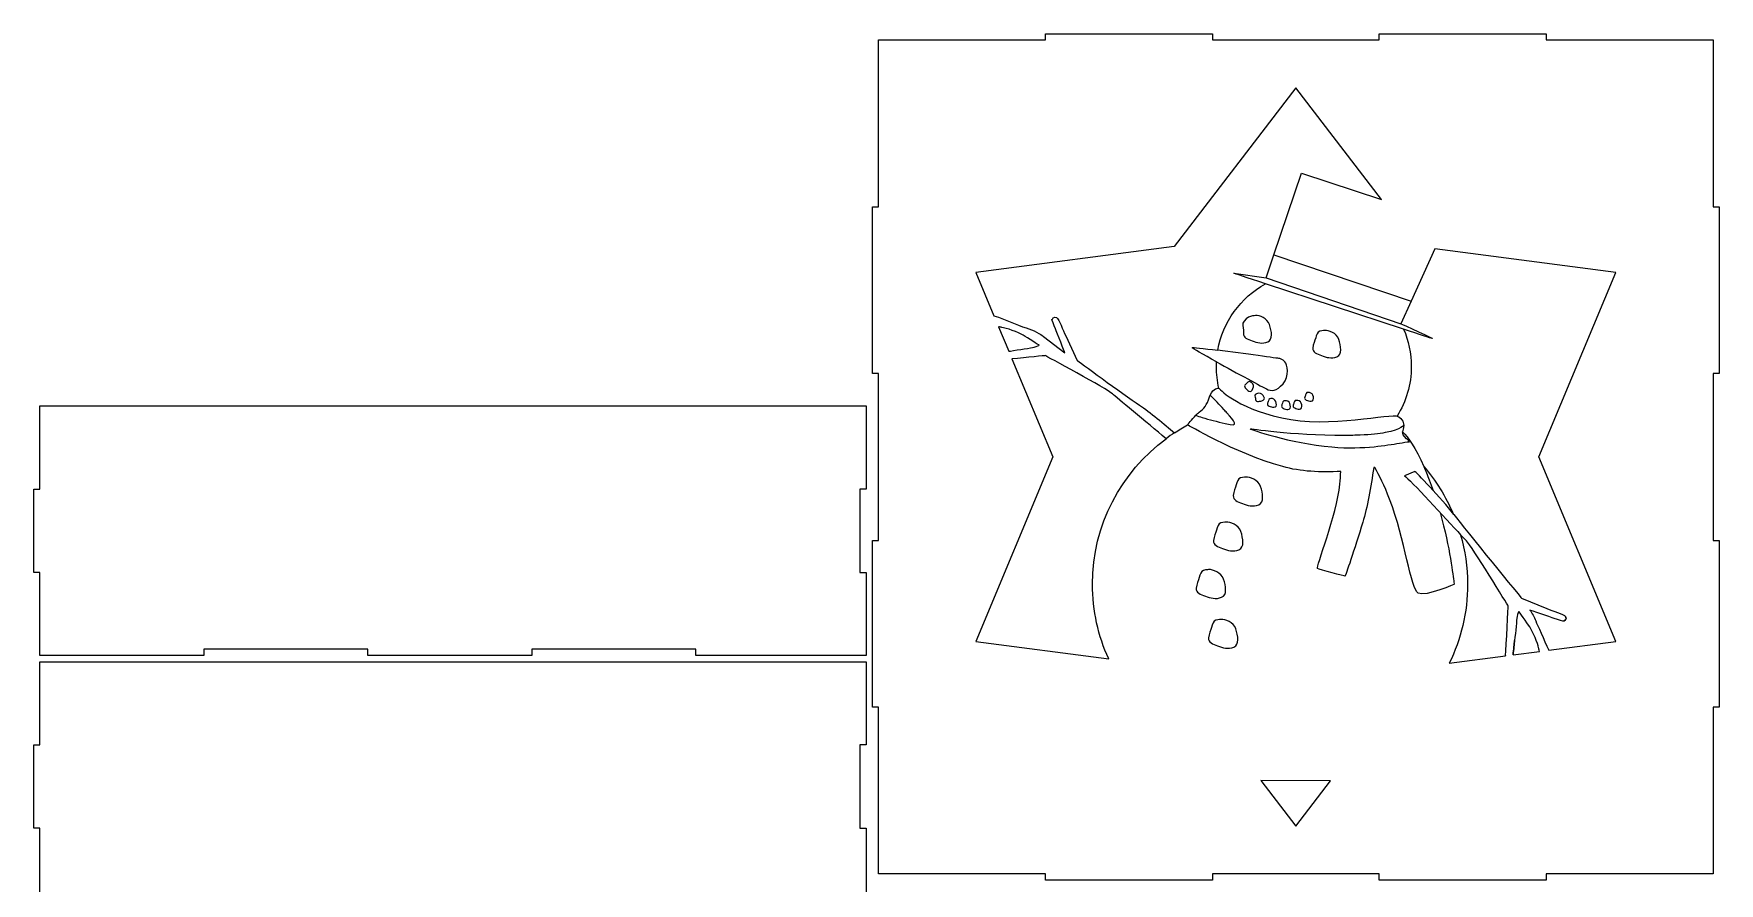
# Model space of a CAD drawing. Header units: millimetres. Extents: x -1983 to 1983, y -412 to 412.
# Drawn here: x 94 to 904, y 4 to 412 of the extents above; entities that cross this region are included whole.
import ezdxf

# ---------------------------------------------------------------- set-up
doc = ezdxf.new("R2010")
doc.units = ezdxf.units.MM
doc.header["$MEASUREMENT"] = 0
doc.layers.add('Camada 1', color=7, linetype='Continuous')

msp = doc.modelspace()

# ---------------------------------------------------------------- linework, layer by layer
at = {"layer": 'Camada 1', "color": 250, "lineweight": 9}
for points, knots in [([(499.9377, 249.1), (499.9377, 249.1), (499.9377, 168.9), (499.9377, 168.9), (499.9377, 168.9), (499.9377, 168.9), (496.9377, 168.9), (496.9377, 168.9), (496.9377, 168.9), (496.9377, 168.9), (496.9377, 88.7), (496.9377, 88.7), (496.9377, 88.7), (496.9377, 88.7), (499.9377, 88.7), (499.9377, 88.7), (499.9377, 88.7), (499.9377, 88.7), (499.9377, 8.5), (499.9377, 8.5), (499.9377, 8.5), (499.9377, 8.5), (580.1377, 8.5), (580.1377, 8.5), (580.1377, 8.5), (580.1377, 8.5), (580.1377, 5.5), (580.1377, 5.5), (580.1377, 5.5), (580.1377, 5.5), (660.3377, 5.5), (660.3377, 5.5), (660.3377, 5.5), (660.3377, 5.5), (660.3377, 8.5), (660.3377, 8.5), (660.3377, 8.5), (660.3377, 8.5), (740.5377, 8.5), (740.5377, 8.5), (740.5377, 8.5), (740.5377, 8.5), (740.5377, 5.5), (740.5377, 5.5), (740.5377, 5.5), (740.5377, 5.5), (820.7377, 5.5), (820.7377, 5.5), (820.7377, 5.5), (820.7377, 5.5), (820.7377, 8.5), (820.7377, 8.5), (820.7377, 8.5), (820.7377, 8.5), (900.9377, 8.5), (900.9377, 8.5), (900.9377, 8.5), (900.9377, 8.5), (900.9377, 88.7), (900.9377, 88.7), (900.9377, 88.7), (900.9377, 88.7), (903.9377, 88.7), (903.9377, 88.7), (903.9377, 88.7), (903.9377, 88.7), (903.9377, 168.9), (903.9377, 168.9), (903.9377, 168.9), (903.9377, 168.9), (900.9377, 168.9), (900.9377, 168.9), (900.9377, 168.9), (900.9377, 168.9), (900.9377, 249.1), (900.9377, 249.1), (900.9377, 249.1), (900.9377, 249.1), (903.9377, 249.1), (903.9377, 249.1), (903.9377, 249.1), (903.9377, 249.1), (903.9377, 329.3), (903.9377, 329.3), (903.9377, 329.3), (903.9377, 329.3), (900.9377, 329.3), (900.9377, 329.3), (900.9377, 329.3), (900.9377, 329.3), (900.9377, 409.5), (900.9377, 409.5), (900.9377, 409.5), (900.9377, 409.5), (820.7377, 409.5), (820.7377, 409.5), (820.7377, 409.5), (820.7377, 409.5), (820.7377, 412.5), (820.7377, 412.5), (820.7377, 412.5), (820.7377, 412.5), (740.5377, 412.5), (740.5377, 412.5), (740.5377, 412.5), (740.5377, 412.5), (740.5377, 409.5), (740.5377, 409.5), (740.5377, 409.5), (740.5377, 409.5), (660.3377, 409.5), (660.3377, 409.5), (660.3377, 409.5), (660.3377, 409.5), (660.3377, 412.5), (660.3377, 412.5), (660.3377, 412.5), (660.3377, 412.5), (580.1377, 412.5), (580.1377, 412.5), (580.1377, 412.5), (580.1377, 412.5), (580.1377, 409.5), (580.1377, 409.5), (580.1377, 409.5), (580.1377, 409.5), (499.9377, 409.5), (499.9377, 409.5), (499.9377, 409.5), (499.9377, 409.5), (499.9377, 329.3), (499.9377, 329.3), (499.9377, 329.3), (499.9377, 329.3), (496.9377, 329.3), (496.9377, 329.3), (496.9377, 329.3), (496.9377, 329.3), (496.9377, 249.1), (496.9377, 249.1), (496.9377, 249.1), (496.9377, 249.1), (499.9377, 249.1), (499.9377, 249.1)], [0, 0, 0, 0, 0.02702703, 0.02702703, 0.02702703, 0.02702703, 0.05405405, 0.05405405, 0.05405405, 0.05405405, 0.08108108, 0.08108108, 0.08108108, 0.08108108, 0.10810811, 0.10810811, 0.10810811, 0.10810811, 0.13513514, 0.13513514, 0.13513514, 0.13513514, 0.16216216, 0.16216216, 0.16216216, 0.16216216, 0.18918919, 0.18918919, 0.18918919, 0.18918919, 0.21621622, 0.21621622, 0.21621622, 0.21621622, 0.24324324, 0.24324324, 0.24324324, 0.24324324, 0.27027027, 0.27027027, 0.27027027, 0.27027027, 0.2972973, 0.2972973, 0.2972973, 0.2972973, 0.32432432, 0.32432432, 0.32432432, 0.32432432, 0.35135135, 0.35135135, 0.35135135, 0.35135135, 0.37837838, 0.37837838, 0.37837838, 0.37837838, 0.40540541, 0.40540541, 0.40540541, 0.40540541, 0.43243243, 0.43243243, 0.43243243, 0.43243243, 0.45945946, 0.45945946, 0.45945946, 0.45945946, 0.48648649, 0.48648649, 0.48648649, 0.48648649, 0.51351351, 0.51351351, 0.51351351, 0.51351351, 0.54054054, 0.54054054, 0.54054054, 0.54054054, 0.56756757, 0.56756757, 0.56756757, 0.56756757, 0.59459459, 0.59459459, 0.59459459, 0.59459459, 0.62162162, 0.62162162, 0.62162162, 0.62162162, 0.64864865, 0.64864865, 0.64864865, 0.64864865, 0.67567568, 0.67567568, 0.67567568, 0.67567568, 0.7027027, 0.7027027, 0.7027027, 0.7027027, 0.72972973, 0.72972973, 0.72972973, 0.72972973, 0.75675676, 0.75675676, 0.75675676, 0.75675676, 0.78378378, 0.78378378, 0.78378378, 0.78378378, 0.81081081, 0.81081081, 0.81081081, 0.81081081, 0.83783784, 0.83783784, 0.83783784, 0.83783784, 0.86486486, 0.86486486, 0.86486486, 0.86486486, 0.89189189, 0.89189189, 0.89189189, 0.89189189, 0.91891892, 0.91891892, 0.91891892, 0.91891892, 0.94594595, 0.94594595, 0.94594595, 0.94594595, 1, 1, 1, 1]), ([(700.4377, 386.5), (700.4377, 386.5), (741.5834, 332.7367), (741.5834, 332.7367), (741.5834, 332.7367), (741.5834, 332.7367), (703.141, 345.4872), (703.141, 345.4872), (703.141, 345.4872), (703.141, 345.4872), (689.8979, 306.1635), (689.8979, 306.1635), (689.8979, 306.1635), (689.8979, 306.1635), (686.1536, 295.0465), (686.1536, 295.0465), (686.1536, 295.0465), (686.1536, 295.0465), (670.6407, 297.302), (670.6407, 297.302), (670.6407, 297.302), (670.6407, 297.302), (676.7545, 295.281), (685.8855, 292.2647), (685.8855, 292.2647), (673.97, 285.612), (665.334, 273.9938), (662.9295, 260.2959), (662.9295, 260.2959), (655.9983, 261.1696), (650.5979, 261.7714), (650.6295, 261.5213), (650.6295, 261.5213), (650.6631, 261.2481), (655.8725, 258.2857), (662.3083, 254.7258), (662.3083, 254.7258), (662.2728, 253.9911), (662.2548, 253.2522), (662.2548, 252.509), (662.2548, 252.509), (662.2548, 248.9207), (662.6784, 245.4279), (663.4788, 242.0775), (663.4788, 242.0775), (663.4788, 242.0775), (660.7165, 242.2874), (659.2452, 238.6324), (659.2452, 238.6324), (659.163, 238.4268), (659.0835, 238.2093), (659.0098, 237.9786), (659.0098, 237.9786), (657.6236, 233.6448), (656.2365, 232.2577), (653.9829, 230.5254), (653.9829, 230.5254), (653.4954, 230.1491), (652.9589, 229.6518), (652.4171, 229.1024), (652.4171, 229.1024), (650.4584, 227.1159), (648.4387, 224.4537), (648.4387, 224.4537), (648.4387, 224.4537), (646.2744, 223.2543), (644.1664, 221.9708), (642.1184, 220.6064), (642.1184, 220.6064), (637.4205, 224.6343), (630.2803, 230.5779), (625.3153, 233.8944), (625.3153, 233.8944), (617.3195, 239.2361), (595.4238, 255.3985), (595.4238, 255.3985), (595.4238, 255.3985), (595.4238, 255.3985), (589.8698, 267.1732), (589.8698, 267.1732), (589.8698, 267.1732), (588.5427, 270.0018), (586.758, 275.1436), (585.4896, 276.0357), (585.4896, 276.0357), (584.2221, 276.9264), (583.2714, 275.0377), (583.2714, 275.0377), (583.2714, 275.0377), (583.2714, 275.0377), (584.129, 272.3491), (584.8797, 270.5885), (584.8797, 270.5885), (585.6314, 268.8274), (589.4944, 259.096), (589.4944, 259.096), (589.4944, 259.096), (589.4944, 259.096), (579.1749, 266.925), (579.1749, 266.925), (579.1749, 266.925), (579.1749, 266.925), (575.606, 269.5309), (572.0839, 270.5866), (572.0839, 270.5866), (569.5366, 271.3496), (560.9006, 275.0107), (555.3764, 276.9216), (555.3764, 276.9216), (555.3764, 276.9216), (546.7186, 297.7493), (546.7186, 297.7493), (546.7186, 297.7493), (546.7186, 297.7493), (642.0247, 310.175), (642.0247, 310.175), (642.0247, 310.175), (642.0247, 310.175), (700.4377, 386.5), (700.4377, 386.5)], [0, 0, 0, 0, 0.03225806, 0.03225806, 0.03225806, 0.03225806, 0.06451613, 0.06451613, 0.06451613, 0.06451613, 0.09677419, 0.09677419, 0.09677419, 0.09677419, 0.12903226, 0.12903226, 0.12903226, 0.12903226, 0.16129032, 0.16129032, 0.16129032, 0.16129032, 0.19354839, 0.19354839, 0.19354839, 0.19354839, 0.22580645, 0.22580645, 0.22580645, 0.22580645, 0.25806452, 0.25806452, 0.25806452, 0.25806452, 0.29032258, 0.29032258, 0.29032258, 0.29032258, 0.32258065, 0.32258065, 0.32258065, 0.32258065, 0.35483871, 0.35483871, 0.35483871, 0.35483871, 0.38709677, 0.38709677, 0.38709677, 0.38709677, 0.41935484, 0.41935484, 0.41935484, 0.41935484, 0.4516129, 0.4516129, 0.4516129, 0.4516129, 0.48387097, 0.48387097, 0.48387097, 0.48387097, 0.51612903, 0.51612903, 0.51612903, 0.51612903, 0.5483871, 0.5483871, 0.5483871, 0.5483871, 0.58064516, 0.58064516, 0.58064516, 0.58064516, 0.61290323, 0.61290323, 0.61290323, 0.61290323, 0.64516129, 0.64516129, 0.64516129, 0.64516129, 0.67741935, 0.67741935, 0.67741935, 0.67741935, 0.70967742, 0.70967742, 0.70967742, 0.70967742, 0.74193548, 0.74193548, 0.74193548, 0.74193548, 0.77419355, 0.77419355, 0.77419355, 0.77419355, 0.80645161, 0.80645161, 0.80645161, 0.80645161, 0.83870968, 0.83870968, 0.83870968, 0.83870968, 0.87096774, 0.87096774, 0.87096774, 0.87096774, 0.90322581, 0.90322581, 0.90322581, 0.90322581, 0.93548387, 0.93548387, 0.93548387, 0.93548387, 1, 1, 1, 1]), ([(767.2262, 309.0829), (767.2262, 309.0829), (854.1568, 297.7493), (854.1568, 297.7493), (854.1568, 297.7493), (854.1568, 297.7493), (817.2641, 209), (817.2641, 209), (817.2641, 209), (817.2641, 209), (854.1568, 120.2507), (854.1568, 120.2507), (854.1568, 120.2507), (854.1568, 120.2507), (821.9946, 116.0573), (821.9946, 116.0573), (821.9946, 116.0573), (819.7258, 121.3159), (816.5242, 127.9625), (815.7451, 130.1362), (815.7451, 130.1362), (815.0463, 132.0864), (813.8554, 134.0266), (812.9496, 135.3485), (812.9496, 135.3485), (812.9496, 135.3485), (822.8701, 132.0018), (824.6685, 131.3437), (824.6685, 131.3437), (826.4665, 130.6861), (829.1957, 129.9703), (829.1957, 129.9703), (829.1957, 129.9703), (829.1957, 129.9703), (831.0329, 131.0194), (830.0755, 132.2391), (830.0755, 132.2391), (829.1187, 133.4579), (823.8908, 134.9702), (820.9961, 136.1465), (820.9961, 136.1465), (820.9961, 136.1465), (808.9458, 141.0755), (808.9458, 141.0755), (808.9458, 141.0755), (808.9458, 141.0755), (782.062, 173.6646), (776.3089, 181.3674), (776.3089, 181.3674), (776.2271, 181.4766), (776.1439, 181.5877), (776.0598, 181.6983), (776.0598, 181.6983), (772.5287, 189.9651), (767.7448, 197.5931), (761.9397, 204.356), (761.9397, 204.356), (757.9094, 213.5381), (754.3963, 218.4822), (751.7719, 221.0772), (751.7719, 221.0772), (751.8306, 221.9017), (752.2249, 222.7541), (752.3071, 224.154), (752.3071, 224.154), (752.3114, 224.2197), (752.3133, 224.2854), (752.3142, 224.3502), (752.3142, 224.3502), (752.3501, 227.1622), (749.5329, 228.4878), (749.5329, 228.4878), (749.5329, 228.4878), (749.4171, 228.5578), (749.2649, 228.6141), (749.0777, 228.659), (749.0777, 228.659), (753.4276, 235.6048), (755.9351, 243.7704), (755.9351, 252.509), (755.9351, 252.509), (755.9351, 258.8521), (754.6137, 264.8931), (752.2258, 270.3847), (752.2258, 270.3847), (760.0477, 267.8148), (765.3323, 266.0873), (765.8873, 265.9284), (765.8873, 265.9284), (768.313, 265.2358), (750.9744, 273.0265), (750.9744, 273.0265), (750.9744, 273.0265), (750.9744, 273.0265), (755.8614, 283.8689), (755.8614, 283.8689), (755.8614, 283.8689), (755.8614, 283.8689), (767.2262, 309.0829), (767.2262, 309.0829)], [0, 0, 0, 0, 0.03846154, 0.03846154, 0.03846154, 0.03846154, 0.07692308, 0.07692308, 0.07692308, 0.07692308, 0.11538462, 0.11538462, 0.11538462, 0.11538462, 0.15384615, 0.15384615, 0.15384615, 0.15384615, 0.19230769, 0.19230769, 0.19230769, 0.19230769, 0.23076923, 0.23076923, 0.23076923, 0.23076923, 0.26923077, 0.26923077, 0.26923077, 0.26923077, 0.30769231, 0.30769231, 0.30769231, 0.30769231, 0.34615385, 0.34615385, 0.34615385, 0.34615385, 0.38461538, 0.38461538, 0.38461538, 0.38461538, 0.42307692, 0.42307692, 0.42307692, 0.42307692, 0.46153846, 0.46153846, 0.46153846, 0.46153846, 0.5, 0.5, 0.5, 0.5, 0.53846154, 0.53846154, 0.53846154, 0.53846154, 0.57692308, 0.57692308, 0.57692308, 0.57692308, 0.61538462, 0.61538462, 0.61538462, 0.61538462, 0.65384615, 0.65384615, 0.65384615, 0.65384615, 0.69230769, 0.69230769, 0.69230769, 0.69230769, 0.73076923, 0.73076923, 0.73076923, 0.73076923, 0.76923077, 0.76923077, 0.76923077, 0.76923077, 0.80769231, 0.80769231, 0.80769231, 0.80769231, 0.84615385, 0.84615385, 0.84615385, 0.84615385, 0.88461538, 0.88461538, 0.88461538, 0.88461538, 0.92307692, 0.92307692, 0.92307692, 0.92307692, 1, 1, 1, 1]), ([(681.2231, 276.9472), (682.7832, 277.1207), (686.7701, 275.734), (687.8097, 272.6138), (687.8097, 272.6138), (688.8498, 269.494), (689.5433, 265.3342), (686.9431, 264.2941), (686.9431, 264.2941), (684.3429, 263.254), (681.7432, 263.9471), (679.49, 264.8141), (679.49, 264.8141), (677.2363, 265.6807), (675.1566, 266.3738), (675.3301, 268.4539), (675.3301, 268.4539), (675.5031, 270.5341), (674.6361, 271.9212), (674.9831, 273.3073), (674.9831, 273.3073), (675.3296, 274.694), (677.4968, 276.2541), (678.7099, 276.6006), (678.7099, 276.6006), (679.9235, 276.9476), (681.2231, 276.9472), (681.2231, 276.9472)], [0, 0, 0, 0, 0.125, 0.125, 0.125, 0.125, 0.25, 0.25, 0.25, 0.25, 0.375, 0.375, 0.375, 0.375, 0.5, 0.5, 0.5, 0.5, 0.625, 0.625, 0.625, 0.625, 0.75, 0.75, 0.75, 0.75, 1, 1, 1, 1]), ([(562.4976, 259.791), (562.4976, 259.791), (557.5899, 271.5964), (557.5899, 271.5964), (557.5899, 271.5964), (558.247, 271.4253), (558.7826, 271.309), (559.1117, 271.2782), (559.1117, 271.2782), (560.9786, 271.1028), (567.3298, 268.8132), (569.3839, 267.5576), (569.3839, 267.5576), (571.439, 266.3014), (577.1325, 262.6749), (577.1325, 262.6749), (577.1325, 262.6749), (577.1325, 262.6749), (576.0646, 262.099), (574.6794, 261.7478), (574.6794, 261.7478), (573.2946, 261.3956), (567.1898, 260.6666), (563.2569, 259.9267), (563.2569, 259.9267), (563.0267, 259.8837), (562.7718, 259.8383), (562.4976, 259.791)], [0, 0, 0, 0, 0.125, 0.125, 0.125, 0.125, 0.25, 0.25, 0.25, 0.25, 0.375, 0.375, 0.375, 0.375, 0.5, 0.5, 0.5, 0.5, 0.625, 0.625, 0.625, 0.625, 0.75, 0.75, 0.75, 0.75, 1, 1, 1, 1]), ([(714.5029, 269.841), (716.0631, 270.0141), (720.0494, 268.6274), (721.0895, 265.5077), (721.0895, 265.5077), (722.1296, 262.3874), (722.8231, 258.2276), (720.2229, 257.188), (720.2229, 257.188), (717.6227, 256.1479), (715.023, 256.841), (712.7698, 257.7075), (712.7698, 257.7075), (710.5161, 258.5746), (708.4364, 259.2677), (708.6099, 261.3473), (708.6099, 261.3473), (708.7829, 263.4275), (709.6495, 264.8146), (709.9961, 266.2007), (709.9961, 266.2007), (710.3431, 267.5874), (710.7766, 269.148), (711.9897, 269.4945), (711.9897, 269.4945), (713.2033, 269.8415), (714.5029, 269.841), (714.5029, 269.841)], [0, 0, 0, 0, 0.125, 0.125, 0.125, 0.125, 0.25, 0.25, 0.25, 0.25, 0.375, 0.375, 0.375, 0.375, 0.5, 0.5, 0.5, 0.5, 0.625, 0.625, 0.625, 0.625, 0.75, 0.75, 0.75, 0.75, 1, 1, 1, 1]), ([(610.5107, 111.9338), (610.5107, 111.9338), (546.7186, 120.2507), (546.7186, 120.2507), (546.7186, 120.2507), (546.7186, 120.2507), (583.6113, 209), (583.6113, 209), (583.6113, 209), (583.6113, 209), (564.0322, 256.0997), (564.0322, 256.0997), (564.0322, 256.0997), (571.1653, 256.8783), (579.998, 257.7203), (579.998, 257.7203), (579.998, 257.7203), (579.998, 257.7203), (609.9585, 241.5688), (612.3535, 239.316), (612.3535, 239.316), (614.0678, 237.703), (628.8913, 225.6044), (638.0686, 217.7447), (638.0686, 217.7447), (616.572, 201.6537), (602.7096, 176.3187), (602.7096, 147.8176), (602.7096, 147.8176), (602.7096, 135.0374), (605.4975, 122.8939), (610.5107, 111.9338)], [0, 0, 0, 0, 0.11111111, 0.11111111, 0.11111111, 0.11111111, 0.22222222, 0.22222222, 0.22222222, 0.22222222, 0.33333333, 0.33333333, 0.33333333, 0.33333333, 0.44444444, 0.44444444, 0.44444444, 0.44444444, 0.55555556, 0.55555556, 0.55555556, 0.55555556, 0.66666667, 0.66666667, 0.66666667, 0.66666667, 0.77777778, 0.77777778, 0.77777778, 0.77777778, 1, 1, 1, 1]), ([(678.9496, 244.897), (679.4044, 244.69), (680.2686, 243.6603), (680.0436, 242.6372), (680.0436, 242.6372), (679.819, 241.6141), (679.3297, 240.3637), (678.4485, 240.5036), (678.4485, 240.5036), (677.5677, 240.6436), (676.9696, 241.2577), (676.4955, 241.8623), (676.4955, 241.8623), (676.0208, 242.467), (675.5651, 242.996), (675.9518, 243.5364), (675.9518, 243.5364), (676.3385, 244.0768), (676.8018, 244.3151), (677.1233, 244.6375), (677.1233, 244.6375), (677.4443, 244.9604), (677.8173, 245.3159), (678.2059, 245.2128), (678.2059, 245.2128), (678.5945, 245.1098), (678.9496, 244.897), (678.9496, 244.897)], [0, 0, 0, 0, 0.125, 0.125, 0.125, 0.125, 0.25, 0.25, 0.25, 0.25, 0.375, 0.375, 0.375, 0.375, 0.5, 0.5, 0.5, 0.5, 0.625, 0.625, 0.625, 0.625, 0.75, 0.75, 0.75, 0.75, 1, 1, 1, 1]), ([(681.6146, 239.3818), (682.0211, 239.673), (683.3444, 239.9079), (684.1193, 239.203), (684.1193, 239.203), (684.8937, 238.4977), (685.7338, 237.4496), (685.1726, 236.756), (685.1726, 236.756), (684.6124, 236.0625), (683.7817, 235.8507), (683.0206, 235.741), (683.0206, 235.741), (682.2599, 235.6308), (681.5744, 235.4999), (681.2988, 236.105), (681.2988, 236.105), (681.0231, 236.7102), (681.0477, 237.2302), (680.9291, 237.6694), (680.9291, 237.6694), (680.8094, 238.1086), (680.687, 238.6093), (680.9702, 238.8943), (680.9702, 238.8943), (681.2534, 239.1799), (681.6146, 239.3818), (681.6146, 239.3818)], [0, 0, 0, 0, 0.125, 0.125, 0.125, 0.125, 0.25, 0.25, 0.25, 0.25, 0.375, 0.375, 0.375, 0.375, 0.5, 0.5, 0.5, 0.5, 0.625, 0.625, 0.625, 0.625, 0.75, 0.75, 0.75, 0.75, 1, 1, 1, 1]), ([(688.7041, 237.0855), (689.201, 237.1404), (690.4704, 236.6993), (690.8013, 235.7055), (690.8013, 235.7055), (691.1327, 234.7118), (691.354, 233.3866), (690.5257, 233.0557), (690.5257, 233.0557), (689.6974, 232.7248), (688.8696, 232.9455), (688.152, 233.2216), (688.152, 233.2216), (687.4343, 233.4977), (686.772, 233.718), (686.8273, 234.3804), (686.8273, 234.3804), (686.8821, 235.0432), (687.1582, 235.4848), (687.2688, 235.9263), (687.2688, 235.9263), (687.379, 236.3679), (687.517, 236.8648), (687.9033, 236.9754), (687.9033, 236.9754), (688.29, 237.0855), (688.7041, 237.0855), (688.7041, 237.0855)], [0, 0, 0, 0, 0.125, 0.125, 0.125, 0.125, 0.25, 0.25, 0.25, 0.25, 0.375, 0.375, 0.375, 0.375, 0.5, 0.5, 0.5, 0.5, 0.625, 0.625, 0.625, 0.625, 0.75, 0.75, 0.75, 0.75, 1, 1, 1, 1]), ([(695.4689, 236.0464), (695.9658, 236.1027), (697.2352, 235.6606), (697.5661, 234.6669), (697.5661, 234.6669), (697.8975, 233.6731), (698.1183, 232.3484), (697.2905, 232.0175), (697.2905, 232.0175), (696.4622, 231.6866), (695.6344, 231.9069), (694.9168, 232.183), (694.9168, 232.183), (694.1986, 232.4591), (693.5363, 232.6798), (693.5921, 233.3422), (693.5921, 233.3422), (693.6469, 234.0045), (693.923, 234.4466), (694.0332, 234.8876), (694.0332, 234.8876), (694.1438, 235.3287), (694.2818, 235.8266), (694.6681, 235.9372), (694.6681, 235.9372), (695.0543, 236.0469), (695.4689, 236.0464), (695.4689, 236.0464)], [0, 0, 0, 0, 0.125, 0.125, 0.125, 0.125, 0.25, 0.25, 0.25, 0.25, 0.375, 0.375, 0.375, 0.375, 0.5, 0.5, 0.5, 0.5, 0.625, 0.625, 0.625, 0.625, 0.75, 0.75, 0.75, 0.75, 1, 1, 1, 1]), ([(700.9733, 236.2024), (701.4702, 236.2577), (702.7396, 235.8157), (703.0705, 234.8224), (703.0705, 234.8224), (703.4019, 233.8287), (703.6232, 232.504), (702.7949, 232.1721), (702.7949, 232.1721), (701.9666, 231.8416), (701.1388, 232.0619), (700.4212, 232.3385), (700.4212, 232.3385), (699.7035, 232.6146), (699.0412, 232.8349), (699.0965, 233.4977), (699.0965, 233.4977), (699.1513, 234.1596), (699.4274, 234.6012), (699.538, 235.0432), (699.538, 235.0432), (699.6482, 235.4848), (699.7862, 235.9816), (700.1725, 236.0918), (700.1725, 236.0918), (700.5592, 236.2029), (700.9733, 236.2024), (700.9733, 236.2024)], [0, 0, 0, 0, 0.125, 0.125, 0.125, 0.125, 0.25, 0.25, 0.25, 0.25, 0.375, 0.375, 0.375, 0.375, 0.5, 0.5, 0.5, 0.5, 0.625, 0.625, 0.625, 0.625, 0.75, 0.75, 0.75, 0.75, 1, 1, 1, 1]), ([(706.5619, 240.0332), (707.0588, 240.089), (708.3281, 239.647), (708.6596, 238.6532), (708.6596, 238.6532), (708.9905, 237.6599), (709.2117, 236.3353), (708.3835, 236.0038), (708.3835, 236.0038), (707.5552, 235.6729), (706.7274, 235.8932), (706.0097, 236.1698), (706.0097, 236.1698), (705.2921, 236.4454), (704.6297, 236.6662), (704.685, 237.329), (704.685, 237.329), (704.7399, 237.9913), (705.016, 238.4329), (705.1266, 238.8745), (705.1266, 238.8745), (705.2367, 239.3156), (705.3748, 239.8129), (705.761, 239.9235), (705.761, 239.9235), (706.1478, 240.0337), (706.5619, 240.0332), (706.5619, 240.0332)], [0, 0, 0, 0, 0.125, 0.125, 0.125, 0.125, 0.25, 0.25, 0.25, 0.25, 0.375, 0.375, 0.375, 0.375, 0.5, 0.5, 0.5, 0.5, 0.625, 0.625, 0.625, 0.625, 0.75, 0.75, 0.75, 0.75, 1, 1, 1, 1]), ([(493.9377, 233.5), (493.9377, 233.5), (96.9377, 233.5), (96.9377, 233.5), (96.9377, 233.5), (96.9377, 233.5), (96.9377, 193.5), (96.9377, 193.5), (96.9377, 193.5), (96.9377, 193.5), (93.9377, 193.5), (93.9377, 193.5), (93.9377, 193.5), (93.9377, 193.5), (93.9377, 153.5), (93.9377, 153.5), (93.9377, 153.5), (93.9377, 153.5), (96.9377, 153.5), (96.9377, 153.5), (96.9377, 153.5), (96.9377, 153.5), (96.9377, 113.5), (96.9377, 113.5), (96.9377, 113.5), (96.9377, 113.5), (175.7377, 113.5), (175.7377, 113.5), (175.7377, 113.5), (175.7377, 113.5), (175.7377, 116.5), (175.7377, 116.5), (175.7377, 116.5), (175.7377, 116.5), (254.5377, 116.5), (254.5377, 116.5), (254.5377, 116.5), (254.5377, 116.5), (254.5377, 113.5), (254.5377, 113.5), (254.5377, 113.5), (254.5377, 113.5), (333.3377, 113.5), (333.3377, 113.5), (333.3377, 113.5), (333.3377, 113.5), (333.3377, 116.5), (333.3377, 116.5), (333.3377, 116.5), (333.3377, 116.5), (412.1377, 116.5), (412.1377, 116.5), (412.1377, 116.5), (412.1377, 116.5), (412.1377, 113.5), (412.1377, 113.5), (412.1377, 113.5), (412.1377, 113.5), (493.9377, 113.5), (493.9377, 113.5), (493.9377, 113.5), (493.9377, 113.5), (493.9377, 153.5), (493.9377, 153.5), (493.9377, 153.5), (493.9377, 153.5), (490.9377, 153.5), (490.9377, 153.5), (490.9377, 153.5), (490.9377, 153.5), (490.9377, 193.5), (490.9377, 193.5), (490.9377, 193.5), (490.9377, 193.5), (493.9377, 193.5), (493.9377, 193.5), (493.9377, 193.5), (493.9377, 193.5), (493.9377, 233.5), (493.9377, 233.5)], [0, 0, 0, 0, 0.04761905, 0.04761905, 0.04761905, 0.04761905, 0.0952381, 0.0952381, 0.0952381, 0.0952381, 0.14285714, 0.14285714, 0.14285714, 0.14285714, 0.19047619, 0.19047619, 0.19047619, 0.19047619, 0.23809524, 0.23809524, 0.23809524, 0.23809524, 0.28571429, 0.28571429, 0.28571429, 0.28571429, 0.33333333, 0.33333333, 0.33333333, 0.33333333, 0.38095238, 0.38095238, 0.38095238, 0.38095238, 0.42857143, 0.42857143, 0.42857143, 0.42857143, 0.47619048, 0.47619048, 0.47619048, 0.47619048, 0.52380952, 0.52380952, 0.52380952, 0.52380952, 0.57142857, 0.57142857, 0.57142857, 0.57142857, 0.61904762, 0.61904762, 0.61904762, 0.61904762, 0.66666667, 0.66666667, 0.66666667, 0.66666667, 0.71428571, 0.71428571, 0.71428571, 0.71428571, 0.76190476, 0.76190476, 0.76190476, 0.76190476, 0.80952381, 0.80952381, 0.80952381, 0.80952381, 0.85714286, 0.85714286, 0.85714286, 0.85714286, 0.9047619, 0.9047619, 0.9047619, 0.9047619, 1, 1, 1, 1]), ([(676.573, 199.3414), (678.2135, 199.5234), (682.4055, 198.0654), (683.4995, 194.7844), (683.4995, 194.7844), (684.593, 191.503), (685.322, 187.1285), (682.588, 186.035), (682.588, 186.035), (679.8535, 184.9415), (677.1195, 185.6705), (674.75, 186.5815), (674.75, 186.5815), (672.38, 187.4935), (670.193, 188.222), (670.3755, 190.4095), (670.3755, 190.4095), (670.558, 192.597), (671.469, 194.0559), (671.8331, 195.5134), (671.8331, 195.5134), (672.198, 196.9714), (672.6538, 198.6119), (673.9298, 198.9769), (673.9298, 198.9769), (675.2058, 199.3414), (676.573, 199.3414), (676.573, 199.3414)], [0, 0, 0, 0, 0.125, 0.125, 0.125, 0.125, 0.25, 0.25, 0.25, 0.25, 0.375, 0.375, 0.375, 0.375, 0.5, 0.5, 0.5, 0.5, 0.625, 0.625, 0.625, 0.625, 0.75, 0.75, 0.75, 0.75, 1, 1, 1, 1]), ([(667.1063, 177.6912), (668.7468, 177.8736), (672.9388, 176.4156), (674.0328, 173.1347), (674.0328, 173.1347), (675.1263, 169.8532), (675.8553, 165.4787), (673.1213, 164.3852), (673.1213, 164.3852), (670.3869, 163.2917), (667.6529, 164.0202), (665.2834, 164.9322), (665.2834, 164.9322), (662.9134, 165.8432), (660.7264, 166.5727), (660.9089, 168.7597), (660.9089, 168.7597), (661.0914, 170.9467), (662.0024, 172.4061), (662.3669, 173.8637), (662.3669, 173.8637), (662.7314, 175.3217), (663.1876, 176.9626), (664.4631, 177.3271), (664.4631, 177.3271), (665.7391, 177.6921), (667.1063, 177.6912), (667.1063, 177.6912)], [0, 0, 0, 0, 0.125, 0.125, 0.125, 0.125, 0.25, 0.25, 0.25, 0.25, 0.375, 0.375, 0.375, 0.375, 0.5, 0.5, 0.5, 0.5, 0.625, 0.625, 0.625, 0.625, 0.75, 0.75, 0.75, 0.75, 1, 1, 1, 1]), ([(801.1381, 113.3384), (801.1381, 113.3384), (774.1749, 109.8229), (774.1749, 109.8229), (774.1749, 109.8229), (779.8154, 121.3258), (782.974, 134.211), (782.974, 147.8176), (782.974, 147.8176), (782.974, 156.0608), (781.8152, 164.0405), (779.6457, 171.6076), (779.6457, 171.6076), (781.0285, 170.1227), (782.0114, 169.084), (782.4033, 168.7096), (782.4033, 168.7096), (784.779, 166.436), (802.4807, 137.3643), (802.4807, 137.3643), (802.4807, 137.3643), (802.4807, 137.3643), (801.6657, 118.1942), (801.1508, 113.4533), (801.1508, 113.4533), (801.1508, 113.4533), (801.1381, 113.3384), (801.1381, 113.3384)], [0, 0, 0, 0, 0.125, 0.125, 0.125, 0.125, 0.25, 0.25, 0.25, 0.25, 0.375, 0.375, 0.375, 0.375, 0.5, 0.5, 0.5, 0.5, 0.625, 0.625, 0.625, 0.625, 0.75, 0.75, 0.75, 0.75, 1, 1, 1, 1]), ([(658.7862, 154.8117), (660.4267, 154.9937), (664.6191, 153.5362), (665.7126, 150.2552), (665.7126, 150.2552), (666.8061, 146.9737), (667.5356, 142.5993), (664.8011, 141.5057), (664.8011, 141.5057), (662.0667, 140.4118), (659.3331, 141.1412), (656.9632, 142.0527), (656.9632, 142.0527), (654.5932, 142.9638), (652.4062, 143.6928), (652.5887, 145.8802), (652.5887, 145.8802), (652.7712, 148.0672), (653.6822, 149.5262), (654.0467, 150.9837), (654.0467, 150.9837), (654.4112, 152.4422), (654.8674, 154.0832), (656.1434, 154.4477), (656.1434, 154.4477), (657.4189, 154.8122), (658.7862, 154.8117), (658.7862, 154.8117)], [0, 0, 0, 0, 0.125, 0.125, 0.125, 0.125, 0.25, 0.25, 0.25, 0.25, 0.375, 0.375, 0.375, 0.375, 0.5, 0.5, 0.5, 0.5, 0.625, 0.625, 0.625, 0.625, 0.75, 0.75, 0.75, 0.75, 1, 1, 1, 1]), ([(664.6796, 130.8922), (666.3201, 131.0742), (670.5121, 129.6157), (671.6061, 126.3352), (671.6061, 126.3352), (672.6996, 123.0542), (673.4286, 118.6797), (670.6946, 117.5857), (670.6946, 117.5857), (667.9602, 116.4918), (665.2262, 117.2212), (662.8562, 118.1323), (662.8562, 118.1323), (660.4867, 119.0442), (658.2997, 119.7732), (658.4822, 121.9607), (658.4822, 121.9607), (658.6642, 124.1477), (659.5757, 125.6067), (659.9397, 127.0647), (659.9397, 127.0647), (660.3047, 128.5222), (660.7604, 130.1632), (662.0364, 130.5277), (662.0364, 130.5277), (663.3124, 130.8927), (664.6796, 130.8922), (664.6796, 130.8922)], [0, 0, 0, 0, 0.125, 0.125, 0.125, 0.125, 0.25, 0.25, 0.25, 0.25, 0.375, 0.375, 0.375, 0.375, 0.5, 0.5, 0.5, 0.5, 0.625, 0.625, 0.625, 0.625, 0.75, 0.75, 0.75, 0.75, 1, 1, 1, 1]), ([(817.5898, 115.4834), (817.5898, 115.4834), (804.8791, 113.8263), (804.8791, 113.8263), (804.8791, 113.8263), (805.1017, 116.4908), (805.3513, 119.1809), (805.5636, 120.7618), (805.5636, 120.7618), (806.0964, 124.7283), (806.5035, 130.8629), (806.7819, 132.2641), (806.7819, 132.2641), (807.0609, 133.6654), (807.5795, 134.7627), (807.5795, 134.7627), (807.5795, 134.7627), (807.5795, 134.7627), (811.5001, 129.2668), (812.8626, 127.2817), (812.8626, 127.2817), (814.2247, 125.2956), (816.8428, 119.0731), (817.1171, 117.2189), (817.1171, 117.2189), (817.1709, 116.8534), (817.3454, 116.2365), (817.5898, 115.4834)], [0, 0, 0, 0, 0.125, 0.125, 0.125, 0.125, 0.25, 0.25, 0.25, 0.25, 0.375, 0.375, 0.375, 0.375, 0.5, 0.5, 0.5, 0.5, 0.625, 0.625, 0.625, 0.625, 0.75, 0.75, 0.75, 0.75, 1, 1, 1, 1]), ([(493.9377, 110.5), (493.9377, 110.5), (96.9377, 110.5), (96.9377, 110.5), (96.9377, 110.5), (96.9377, 110.5), (96.9377, 70.5), (96.9377, 70.5), (96.9377, 70.5), (96.9377, 70.5), (93.9377, 70.5), (93.9377, 70.5), (93.9377, 70.5), (93.9377, 70.5), (93.9377, 30.5), (93.9377, 30.5), (93.9377, 30.5), (93.9377, 30.5), (96.9377, 30.5), (96.9377, 30.5), (96.9377, 30.5), (96.9377, 30.5), (96.9377, -9.5), (96.9377, -9.5), (96.9377, -9.5), (96.9377, -9.5), (175.7377, -9.5), (175.7377, -9.5), (175.7377, -9.5), (175.7377, -9.5), (175.7377, -6.5), (175.7377, -6.5), (175.7377, -6.5), (175.7377, -6.5), (254.5377, -6.5), (254.5377, -6.5), (254.5377, -6.5), (254.5377, -6.5), (254.5377, -9.5), (254.5377, -9.5), (254.5377, -9.5), (254.5377, -9.5), (333.3377, -9.5), (333.3377, -9.5), (333.3377, -9.5), (333.3377, -9.5), (333.3377, -6.5), (333.3377, -6.5), (333.3377, -6.5), (333.3377, -6.5), (412.1377, -6.5), (412.1377, -6.5), (412.1377, -6.5), (412.1377, -6.5), (412.1377, -9.5), (412.1377, -9.5), (412.1377, -9.5), (412.1377, -9.5), (493.9377, -9.5), (493.9377, -9.5), (493.9377, -9.5), (493.9377, -9.5), (493.9377, 30.5), (493.9377, 30.5), (493.9377, 30.5), (493.9377, 30.5), (490.9377, 30.5), (490.9377, 30.5), (490.9377, 30.5), (490.9377, 30.5), (490.9377, 70.5), (490.9377, 70.5), (490.9377, 70.5), (490.9377, 70.5), (493.9377, 70.5), (493.9377, 70.5), (493.9377, 70.5), (493.9377, 70.5), (493.9377, 110.5), (493.9377, 110.5)], [0, 0, 0, 0, 0.04761905, 0.04761905, 0.04761905, 0.04761905, 0.0952381, 0.0952381, 0.0952381, 0.0952381, 0.14285714, 0.14285714, 0.14285714, 0.14285714, 0.19047619, 0.19047619, 0.19047619, 0.19047619, 0.23809524, 0.23809524, 0.23809524, 0.23809524, 0.28571429, 0.28571429, 0.28571429, 0.28571429, 0.33333333, 0.33333333, 0.33333333, 0.33333333, 0.38095238, 0.38095238, 0.38095238, 0.38095238, 0.42857143, 0.42857143, 0.42857143, 0.42857143, 0.47619048, 0.47619048, 0.47619048, 0.47619048, 0.52380952, 0.52380952, 0.52380952, 0.52380952, 0.57142857, 0.57142857, 0.57142857, 0.57142857, 0.61904762, 0.61904762, 0.61904762, 0.61904762, 0.66666667, 0.66666667, 0.66666667, 0.66666667, 0.71428571, 0.71428571, 0.71428571, 0.71428571, 0.76190476, 0.76190476, 0.76190476, 0.76190476, 0.80952381, 0.80952381, 0.80952381, 0.80952381, 0.85714286, 0.85714286, 0.85714286, 0.85714286, 0.9047619, 0.9047619, 0.9047619, 0.9047619, 1, 1, 1, 1]), ([(717.1339, 53.3157), (717.1339, 53.3157), (700.4377, 31.5), (700.4377, 31.5), (700.4377, 31.5), (700.4377, 31.5), (683.6186, 53.4765), (683.6186, 53.4765), (683.6186, 53.4765), (683.6186, 53.4765), (717.1339, 53.3157), (717.1339, 53.3157)], [0, 0, 0, 0, 0.25, 0.25, 0.25, 0.25, 0.5, 0.5, 0.5, 0.5, 1, 1, 1, 1])]:
    msp.add_open_spline(points, degree=3, knots=knots, dxfattribs=at)
at = {"layer": 'Camada 1', "color": 240, "lineweight": 9}
for points in [[(689.8977, 306.1635), (689.8977, 306.1635), (755.8614, 283.8691), (755.8614, 283.8691)], [(752.2259, 270.3847), (752.2259, 270.3847), (685.8853, 292.2646), (685.8853, 292.2646)], [(686.1537, 295.0466), (686.1537, 295.0466), (750.9745, 273.0266), (750.9745, 273.0266)], [(642.1184, 220.6064), (640.8221, 219.8382), (639.4722, 218.8842), (638.0688, 217.7449)], [(829.1956, 129.9704), (829.1956, 129.9704), (831.033, 131.0194), (830.0755, 132.2393)], [(801.1507, 113.4531), (801.1464, 113.4147), (801.1418, 113.3763), (801.1379, 113.3383)], [(804.8789, 113.8262), (805.1018, 116.4899), (805.3512, 119.1807), (805.5637, 120.7617)]]:
    msp.add_open_spline(points, degree=3, dxfattribs=at)
for points, knots in [([(662.3085, 254.726), (671.838, 249.4761), (685.0093, 242.3632), (686.3359, 241.6753), (686.3359, 241.6753), (688.6758, 240.4619), (691.1026, 240.4619), (694.3093, 244.1886), (694.3093, 244.1886), (697.5159, 247.9153), (696.3025, 253.4615), (695.176, 254.7617), (695.176, 254.7617), (694.0494, 256.0616), (692.489, 256.3214), (692.489, 256.3214), (692.489, 256.3214), (692.489, 256.3214), (675.1008, 258.7423), (662.9295, 260.2961)], [0, 0, 0, 0, 0.16666667, 0.16666667, 0.16666667, 0.16666667, 0.33333333, 0.33333333, 0.33333333, 0.33333333, 0.5, 0.5, 0.5, 0.5, 0.66666667, 0.66666667, 0.66666667, 0.66666667, 1, 1, 1, 1]), ([(652.4172, 229.1023), (653.2858, 228.7037), (654.3239, 228.326), (655.4737, 227.9622), (655.4737, 227.9622), (658.6846, 226.947), (662.7757, 226.0388), (666.5504, 225.0624), (666.5504, 225.0624), (673.9164, 223.1561), (670.7098, 226.1889), (667.243, 230.2626), (667.243, 230.2626), (666.7986, 230.7853), (666.3375, 231.3158), (665.8636, 231.8509), (665.8636, 231.8509), (663.8386, 234.1338), (661.5705, 236.4916), (659.2453, 238.6325)], [0, 0, 0, 0, 0.16666667, 0.16666667, 0.16666667, 0.16666667, 0.33333333, 0.33333333, 0.33333333, 0.33333333, 0.5, 0.5, 0.5, 0.5, 0.66666667, 0.66666667, 0.66666667, 0.66666667, 1, 1, 1, 1]), ([(663.4788, 242.0776), (663.4788, 242.0776), (670.7966, 232.9519), (693.6763, 227.7517), (693.6763, 227.7517), (716.5563, 222.5519), (746.3944, 230.3828), (749.5331, 228.4877)], [0, 0, 0, 0, 0.33333333, 0.33333333, 0.33333333, 0.33333333, 1, 1, 1, 1]), ([(769.7817, 182.2728), (774.7736, 164.7721), (775.7791, 151.8127), (776.4225, 148.7213), (776.4225, 148.7213), (776.519, 148.256), (776.6078, 148.0144), (776.7005, 148.0144), (776.7005, 148.0144), (777.5808, 148.0144), (762.66, 141.6016), (759.1936, 143.5083), (759.1936, 143.5083), (755.7264, 145.4147), (752.9514, 169.3347), (745.4978, 188.7484), (745.4978, 188.7484), (743.0063, 195.2387), (740.5323, 200.1764), (738.4014, 203.946), (738.4014, 203.946), (738.2335, 203.9169), (738.0652, 203.8875), (737.8957, 203.8584), (737.8957, 203.8584), (736.5303, 194.8816), (734.6651, 184.2481), (732.6699, 177.6546), (732.6699, 177.6546), (728.6827, 164.4812), (724.1763, 151.6549), (724.1763, 151.6549), (724.1763, 151.6549), (724.1763, 151.6549), (711.6962, 154.7742), (710.8292, 155.2935), (710.8292, 155.2935), (709.9628, 155.8146), (720.1899, 180.9477), (721.5766, 195.8541), (721.5766, 195.8541), (721.7748, 197.9865), (721.9163, 200.053), (722.0179, 202.0292), (722.0179, 202.0292), (712.554, 201.4871), (702.5946, 201.9505), (694.1967, 204.3501), (694.1967, 204.3501), (669.9307, 211.2833), (648.4385, 224.4536), (648.4385, 224.4536)], [0, 0, 0, 0, 0.07142857, 0.07142857, 0.07142857, 0.07142857, 0.14285714, 0.14285714, 0.14285714, 0.14285714, 0.21428571, 0.21428571, 0.21428571, 0.21428571, 0.28571429, 0.28571429, 0.28571429, 0.28571429, 0.35714286, 0.35714286, 0.35714286, 0.35714286, 0.42857143, 0.42857143, 0.42857143, 0.42857143, 0.5, 0.5, 0.5, 0.5, 0.57142857, 0.57142857, 0.57142857, 0.57142857, 0.64285714, 0.64285714, 0.64285714, 0.64285714, 0.71428571, 0.71428571, 0.71428571, 0.71428571, 0.78571429, 0.78571429, 0.78571429, 0.78571429, 0.85714286, 0.85714286, 0.85714286, 0.85714286, 1, 1, 1, 1]), ([(752.3143, 224.35), (752.3143, 224.35), (751.5403, 222.1788), (743.4375, 220.6956), (743.4375, 220.6956), (740.4997, 220.1581), (736.5986, 219.7114), (731.4224, 219.4915), (731.4224, 219.4915), (729.1962, 219.3969), (726.7334, 219.3441), (724.0099, 219.3441), (724.0099, 219.3441), (697.4902, 219.3441), (678.4244, 222.4639), (678.4244, 222.4639), (678.4244, 222.4639), (678.4244, 222.4639), (697.4902, 215.5307), (717.7705, 213.7969), (717.7705, 213.7969), (725.6445, 213.1241), (732.3682, 213.3661), (738.0749, 213.9237), (738.0749, 213.9237), (742.8458, 214.389), (746.9047, 215.0758), (750.3304, 215.6342), (750.3304, 215.6342), (752.0498, 215.9146), (753.6091, 216.162), (755.0187, 216.3334), (755.0187, 216.3334), (754.6476, 216.7871), (754.2086, 217.2544), (753.6944, 217.7407), (753.6944, 217.7407), (752.0564, 219.2879), (751.7086, 220.1655), (751.7722, 221.0771)], [0, 0, 0, 0, 0.09090909, 0.09090909, 0.09090909, 0.09090909, 0.18181818, 0.18181818, 0.18181818, 0.18181818, 0.27272727, 0.27272727, 0.27272727, 0.27272727, 0.36363636, 0.36363636, 0.36363636, 0.36363636, 0.45454545, 0.45454545, 0.45454545, 0.45454545, 0.54545455, 0.54545455, 0.54545455, 0.54545455, 0.63636364, 0.63636364, 0.63636364, 0.63636364, 0.72727273, 0.72727273, 0.72727273, 0.72727273, 0.81818182, 0.81818182, 0.81818182, 0.81818182, 1, 1, 1, 1]), ([(761.9399, 204.3559), (762.7934, 202.4119), (763.6702, 200.2772), (764.5667, 197.935), (764.5667, 197.935), (765.2151, 196.2411), (765.8263, 194.5698), (766.4021, 192.9248)], [0, 0, 0, 0, 0.33333333, 0.33333333, 0.33333333, 0.33333333, 1, 1, 1, 1]), ([(776.3089, 181.3673), (770.5553, 189.071), (757.7076, 202.0459), (757.7076, 202.0459), (757.7076, 202.0459), (757.7076, 202.0459), (752.7114, 199.9953), (752.7114, 199.9953), (752.7114, 199.9953), (755.3437, 198.111), (772.6358, 179.1344), (779.6461, 171.6079)], [0, 0, 0, 0, 0.25, 0.25, 0.25, 0.25, 0.5, 0.5, 0.5, 0.5, 1, 1, 1, 1])]:
    msp.add_open_spline(points, degree=3, knots=knots, dxfattribs=at)

doc.saveas('drawing.dxf')
